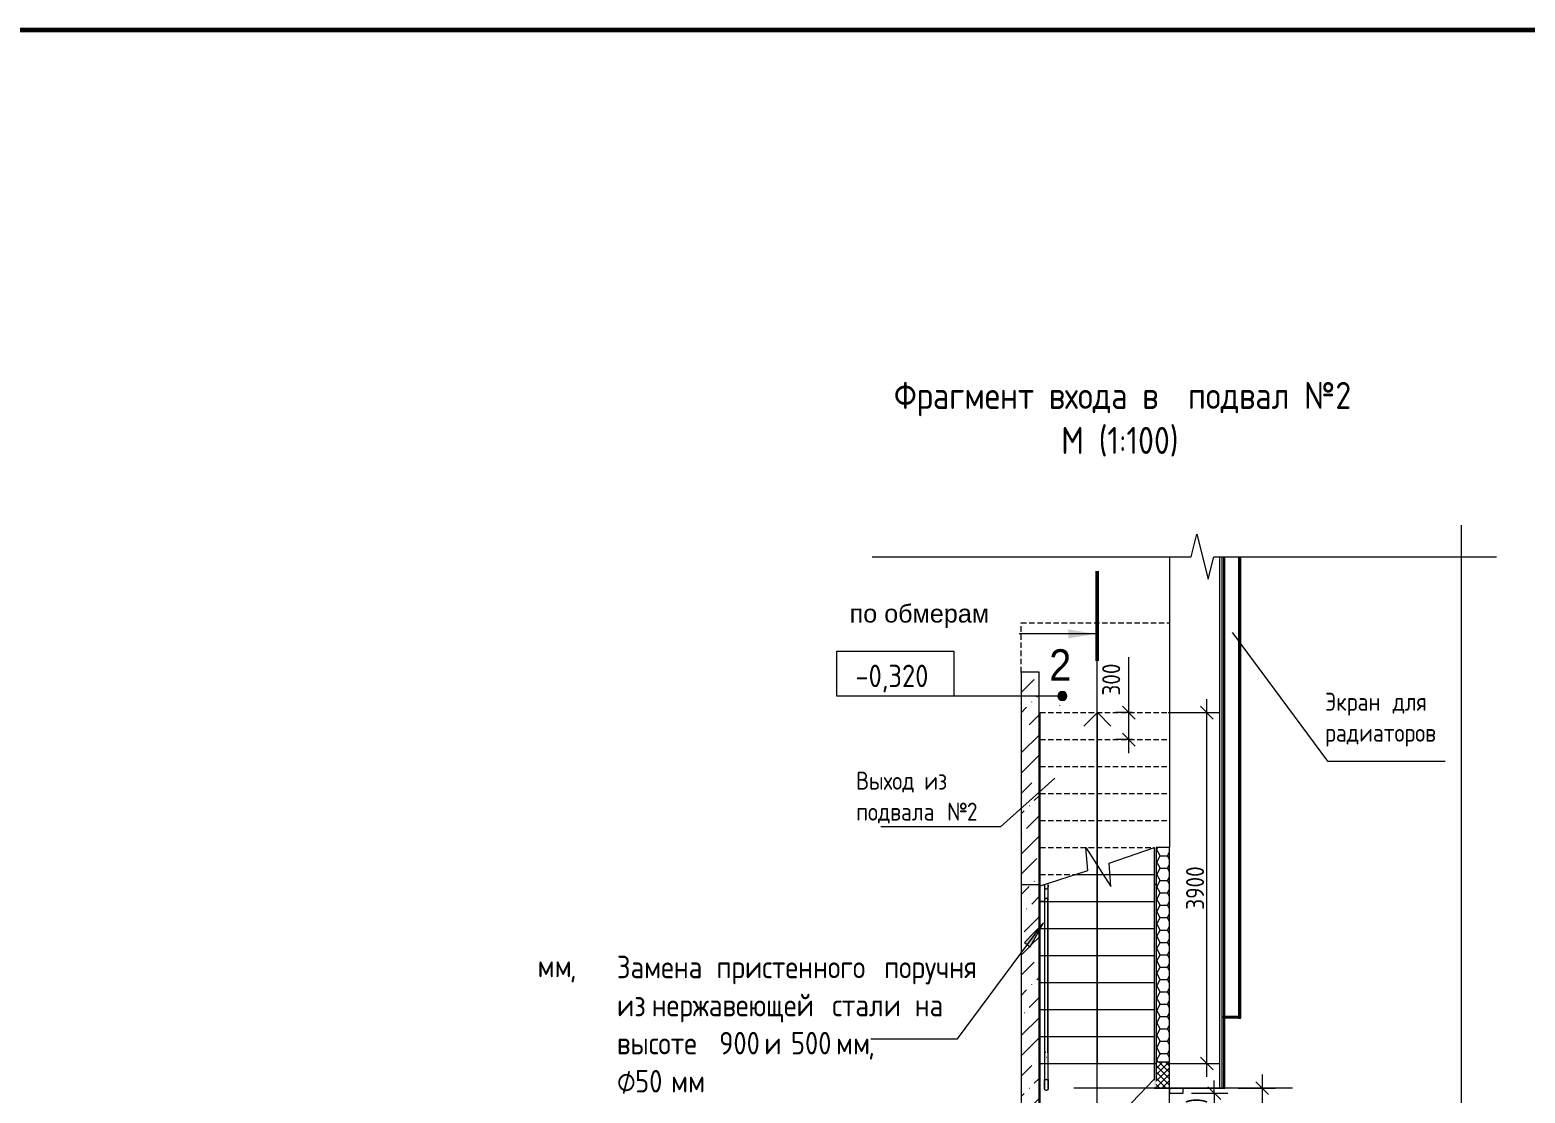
# Model space of a CAD drawing. Header units: millimetres. Extents: x 504091 to 2165846, y 135022 to 442887.
# Drawn here: x 1349805 to 1366422, y 270652 to 282474 of the extents above; entities that cross this region are included whole.
import ezdxf

# ---------------------------------------------------------------- set-up
doc = ezdxf.new("R2010")
doc.units = ezdxf.units.MM
doc.linetypes.add('IMPORT-ADSK_Штриховая_ш3 п1_5 _2_', pattern=[4.5, 3, -1.5])
doc.layers.get('Defpoints').update_dxf_attribs({"color": 255})
for name, color, linetype, lineweight in [('+АР_Вспомогательная', 7, 'Continuous', 9), ('+АР_Выноски', 4, 'Continuous', 9), ('A-ANNO-DIMS', 211, 'Continuous', 9), ('A-DETL', 90, 'Continuous', 9), ('A-DETL-GENF', 92, 'Continuous', 18), ('A-DETL-MEDM', 33, 'Continuous', 9), ('A-DETL-THIN', 151, 'Continuous', 18), ('G-ANNO-SYMB', 111, 'Continuous', 9), ('G-ANNO-TEXT', 231, 'Continuous', 9), ('S-STRS', 31, 'Continuous', 9), ('S-STRS-ANNO', 31, 'Continuous', 18), ('Аннотация', 7, 'Continuous', 9), ('Барболитна входные группы План подвала_dwg', 252, 'Continuous', 9), ('Ограждение', 7, 'Continuous', 18), ('Перекрытие', 7, 'Continuous', 18), ('размеры', 7, 'Continuous', 9), ('Размеры КР', 164, 'Continuous', 9)]:
    doc.layers.add(name, color=color, linetype=linetype, lineweight=lineweight)
doc.layers.add('ВСПОМОГАТЕЛЬНЫЙ', color=52, linetype='Continuous', lineweight=5, plot=False)
doc.styles.add('Arial', font='arial.ttf', dxfattribs={"height": 250})
doc.styles.add('GOST Common', font='GOST_Common.ttf', dxfattribs={"width": 0.9, "height": 350})
doc.styles.add('GOST Common_1', font='GOST_Common.ttf', dxfattribs={"width": 0.9, "height": 250})
doc.styles.add('GOST Common_2', font='GOST_Common.ttf', dxfattribs={"width": 0.9, "height": 200})
doc.styles.add('GOST Common_4', font='GOST_Common.ttf', dxfattribs={"width": 0.9, "height": 200})
doc.styles.add('GOST Common_6', font='GOST_Common.ttf', dxfattribs={"width": 0.9, "height": 200})
doc.styles.get("Standard").update_dxf_attribs({"font": 'arial.ttf'})
doc.dimstyles.new('ADSK_Основной_2_5_мм_Округление_до_10_мм', dxfattribs={"dimscale": 304.8, "dimtxt": 251.428749, "dimasz": 0.463911, "dimexe": 0.492126, "dimexo": 0.492126, "dimgap": 0.098425, "dimtad": 1, "dimdec": 0, "dimrnd": 10, "dimdsep": 46, "dimtxsty": 'GOST Common_1', "dimblk1": 'OBLIQUE', "dimblk2": 'OBLIQUE', "dimsah": 1, "dimcen": 0.09, "dimdle": 0.492126, "dimazin": 2, "dimtfac": 1, "dimtdec": 4, "dimtix": 1, "dimtmove": 0, "dimatfit": 3, "dimfxl": 0, "dimtvp": 1, "dimtolj": 1, "dimtzin": 0, "dimlwd": 20, "dimlwe": 20, "dimarcsym": 0})
doc.dimstyles.new('ADSK_Основной_2_мм', dxfattribs={"dimscale": 304.8, "dimtxt": 201.142999, "dimasz": 0.463911, "dimexe": 0.492126, "dimexo": 0.492126, "dimgap": 0.098425, "dimtad": 1, "dimrnd": 0.01, "dimdsep": 46, "dimtxsty": 'GOST Common_4', "dimblk1": 'OBLIQUE', "dimblk2": 'OBLIQUE', "dimsah": 1, "dimcen": 0.09, "dimdle": 0.492126, "dimazin": 2, "dimtfac": 1, "dimtdec": 4, "dimtix": 1, "dimtmove": 0, "dimatfit": 3, "dimfxl": 0, "dimtvp": 1, "dimtolj": 1, "dimtzin": 0, "dimlwd": 20, "dimlwe": 20, "dimarcsym": 0})

# ---------------------------------------------------------------- blocks, each defined once
blk = doc.blocks.new('Барболитна входные группы План подвала_dwg_Ограждение - Ограждение-7023087-План подвала-498569-2222')
at = {"layer": 'Ограждение', "flags": 128}
blk.add_lwpolyline([(16425, 23643), (16417, 23643), (16417, 25350), (16447, 25364), (16447, 23643), (16440, 23643)], dxfattribs=at)
blk = doc.blocks.new('Барболитна входные группы План подвала_dwg_Тип перил - Перила_Внутренний_-7023091-План подвала-498570-2222')
at = {"layer": 'Ограждение'}
blk.add_line((16430, 23593), (16435, 23593), dxfattribs=at)
at = {"layer": 'Ограждение', "flags": 128}
for points in [[(16452, 23593), (16452, 23631), (16452, 23633), (16452, 23636), (16452, 23638), (16452, 23641), (16452, 23644), (16452, 23647), (16452, 23649), (16452, 23652), (16452, 23655), (16452, 23657), (16452, 23660), (16452, 23662), (16452, 25503), (16452, 25494), (16451, 25486), (16449, 25478), (16447, 25472), (16444, 25466), (16440, 25462), (16436, 25460), (16432, 25459), (16428, 25460), (16425, 25462), (16421, 25466), (16418, 25472), (16416, 25478), (16414, 25486), (16413, 25494), (16412, 25503), (16413, 25508), (16413, 25512)], [(16412, 25503), (16412, 23662), (16412, 23660), (16412, 23658), (16412, 23655), (16412, 23653), (16412, 23650), (16412, 23647), (16412, 23644), (16412, 23642), (16412, 23639), (16412, 23636), (16412, 23633), (16412, 23631), (16412, 23593)], [(16452, 25503), (16452, 25508), (16452, 25512)]]:
    blk.add_lwpolyline(points, dxfattribs=at)
blk = doc.blocks.new('Барболитна входные группы План подвала_dwg_Высотные отметки - Рамка-12095-План подвала-498584-2222')
at = {"layer": 'Аннотация', "flags": 128}
blk.add_lwpolyline([(-6.5, 0), (-6.5, 5), (6.5, 5), (6.5, 0)], close=True, dxfattribs=at)
blk = doc.blocks.new('_Oblique')
at = {"color": 0, "linetype": 'ByBlock', "lineweight": -2}
blk.add_line((-0.5, -0.5), (0.5, 0.5), dxfattribs=at)
blk = doc.blocks.new('*D3021')
at = {"layer": 'A-ANNO-DIMS', "color": 0, "lineweight": 20, "transparency": 16777216}
for p, q in [((1362884, 270832), (1362884, 275032)), ((1362455, 274882), (1363034, 274882)), ((1362455, 270982), (1363034, 270982))]:
    blk.add_line(p, q, dxfattribs=at)
at = {"layer": 'Defpoints', "color": 0, "lineweight": 20, "transparency": 16777216}
for p in [(1362305, 274882), (1362884, 274882), (1362305, 270982)]:
    blk.add_point(p, dxfattribs=at)
at = {"layer": 'A-ANNO-DIMS', "color": 0, "lineweight": 20, "transparency": 16777216, "xscale": 141.4, "yscale": 141.4, "zscale": 141.4}
for p, rotation in [((1362884, 274882), 90), ((1362884, 270982), 270)]:
    blk.add_blockref('_Oblique', p, dxfattribs=dict(at, rotation=rotation))
at = {"layer": 'A-ANNO-DIMS', "color": 0, "transparency": 16777216, "insert": (1362754, 272932), "char_height": 200, "width": 605.47, "attachment_point": 5, "rotation": 90, "style": 'GOST Common_4'}
blk.add_mtext('\\A1;3900', dxfattribs=at)
blk = doc.blocks.new('*D3022')
at = {"layer": 'A-ANNO-DIMS', "color": 0, "lineweight": 20, "transparency": 16777216}
for p, q in [((1362018, 274882), (1362018, 275500)), ((1362056, 274882), (1361868, 274882)), ((1362018, 274432), (1362018, 274882)), ((1362056, 274582), (1361868, 274582))]:
    blk.add_line(p, q, dxfattribs=at)
at = {"layer": 'Defpoints', "color": 0, "lineweight": 20, "transparency": 16777216}
for p in [(1362018, 274882), (1362206, 274882), (1362206, 274582)]:
    blk.add_point(p, dxfattribs=at)
at = {"layer": 'A-ANNO-DIMS', "color": 0, "lineweight": 20, "transparency": 16777216, "xscale": 141.4, "yscale": 141.4, "zscale": 141.4}
for p, rotation in [((1362018, 274882), 90), ((1362018, 274582), 270)]:
    blk.add_blockref('_Oblique', p, dxfattribs=dict(at, rotation=rotation))
at = {"layer": 'A-ANNO-DIMS', "color": 0, "transparency": 16777216, "insert": (1361722, 275072), "char_height": 200, "width": 454.11, "attachment_point": 1, "rotation": 90, "line_spacing_factor": 1.022761, "style": 'GOST Common_4'}
blk.add_mtext('\\A1;300', dxfattribs=at)
blk = doc.blocks.new('*D3023')
at = {"layer": 'Defpoints', "color": 0, "lineweight": 20, "transparency": 16777216}
for p in [(1362564, 270652), (1362512, 269652), (1362968, 269652)]:
    blk.add_point(p, dxfattribs=at)
at = {"layer": 'размеры', "color": 0, "transparency": 16777216}
for p, q in [((1362968, 270652), (1362968, 270793)), ((1362714, 270652), (1363118, 270652)), ((1362968, 270652), (1362968, 269652)), ((1362662, 269652), (1363118, 269652)), ((1362968, 269652), (1362968, 269511))]:
    blk.add_line(p, q, dxfattribs=at)
at = {"layer": 'размеры', "color": 0, "transparency": 16777216, "xscale": 141.4, "yscale": 141.4, "zscale": 141.4}
for p, rotation in [((1362968, 270652), 270), ((1362968, 269652), 90)]:
    blk.add_blockref('_Oblique', p, dxfattribs=dict(at, rotation=rotation))
at = {"layer": 'размеры', "color": 0, "lineweight": 20, "transparency": 16777216, "insert": (1362631, 270152), "char_height": 200, "attachment_point": 5, "rotation": 90, "style": 'GOST Common_6'}
blk.add_mtext('\\A1;1000 \\P(в свету)', dxfattribs=at)
blk = doc.blocks.new('*D3018')
at = {"layer": 'Defpoints', "color": 0, "lineweight": 20, "transparency": 16777216}
for p in [(1363083, 270708), (1363083, 269541), (1363499, 269541)]:
    blk.add_point(p, dxfattribs=at)
at = {"layer": 'размеры', "color": 0, "transparency": 16777216}
for p, q in [((1363233, 270708), (1363649, 270708)), ((1363499, 270858), (1363499, 269391)), ((1363233, 269541), (1363649, 269541))]:
    blk.add_line(p, q, dxfattribs=at)
at = {"layer": 'размеры', "color": 0, "transparency": 16777216, "xscale": 141.4, "yscale": 141.4, "zscale": 141.4}
for p, rotation in [((1363499, 270708), 90), ((1363499, 269541), 270)]:
    blk.add_blockref('_Oblique', p, dxfattribs=dict(at, rotation=rotation))
at = {"layer": 'размеры', "color": 0, "lineweight": 20, "transparency": 16777216, "insert": (1363369, 270124), "char_height": 200, "attachment_point": 5, "rotation": 90, "style": 'GOST Common_6'}
blk.add_mtext('\\A1;1170', dxfattribs=at)
blk = doc.blocks.new('Барболитна входные группы План подвала_dwg_Тип верхнего поручня - D40 шаг 200-16091-План подвала-498551-1')
at = {"layer": 'Ограждение', "flags": 128}
for points in [[(0, 20), (4, 20), (8, 20), (12, 20), (16, 20), (20, 20), (24, 20), (28, 20), (31, 20), (35, 20), (39, 20), (43, 20), (46, 20), (50, 20), (53, 20), (56, 20), (60, 20), (63, 20), (66, 20), (69, 20), (72, 20), (74, 20), (77, 20), (80, 20), (82, 20), (84, 20), (86, 20), (88, 20), (90, 20), (92, 20), (93, 20), (95, 20), (96, 20), (97, 20), (98, 20), (99, 20), (99, 20), (100, 20), (100, 20), (100, 20), (100, 20), (100, 20), (100, 20), (99, 20), (99, 20), (98, 20), (97, 20), (96, 20), (95, 20), (94, 20), (92, 20), (90, 20), (89, 20), (87, 20), (85, 20), (83, 20), (80, 20), (78, 20), (75, 20), (72, 20), (70, 20), (67, 20), (64, 20), (61, 20), (57, 20), (54, 20), (51, 20), (47, 20), (44, 20), (40, 20), (36, 20), (32, 20), (29, 20), (25, 20), (21, 20), (17, 20), (13, 20), (9, 20), (5, 20), (1, 20)], [(0, -20), (4, -20), (8, -20), (12, -20), (16, -20), (20, -20), (24, -20), (28, -20), (31, -20), (35, -20), (39, -20), (43, -20), (46, -20), (50, -20), (53, -20), (56, -20), (60, -20), (63, -20), (66, -20), (69, -20), (72, -20), (74, -20), (77, -20), (80, -20), (82, -20), (84, -20), (86, -20), (88, -20), (90, -20), (92, -20), (93, -20), (95, -20), (96, -20), (97, -20), (98, -20), (99, -20), (99, -20), (100, -20), (100, -20), (100, -20), (100, -20), (100, -20), (100, -20), (99, -20), (99, -20), (98, -20), (97, -20), (96, -20), (95, -20), (94, -20), (92, -20), (90, -20), (89, -20), (87, -20), (85, -20), (83, -20), (80, -20), (78, -20), (75, -20), (72, -20), (70, -20), (67, -20), (64, -20), (61, -20), (57, -20), (54, -20), (51, -20), (47, -20), (44, -20), (40, -20), (36, -20), (32, -20), (29, -20), (25, -20), (21, -20), (17, -20), (13, -20), (9, -20), (5, -20), (1, -20)]]:
    blk.add_lwpolyline(points, close=True, dxfattribs=at)
for points in [[(0, 2), (0, 0), (0, -2)], [(100, 20), (101, 20), (102, 20), (102, 20), (103, 20), (104, 20), (105, 19), (106, 19), (106, 19), (107, 19), (108, 18), (109, 18), (109, 18), (110, 17), (111, 17), (111, 17), (112, 16), (113, 16), (113, 15), (114, 14), (114, 14), (115, 13), (115, 13), (116, 12), (116, 11), (117, 11), (117, 10), (118, 9), (118, 9), (118, 8), (119, 7), (119, 6), (119, 6), (119, 5), (120, 4), (120, 3), (120, 3), (120, 2), (120, 1), (120, 0), (120, 0), (120, -1), (120, -2), (120, -2), (120, -3), (120, -4), (119, -5), (119, -6), (119, -6), (119, -7), (118, -8), (118, -9), (118, -9), (117, -10), (117, -11), (117, -11), (116, -12), (116, -13), (115, -13), (114, -14), (114, -14), (113, -15), (113, -15), (112, -16), (111, -16), (111, -17), (110, -17), (109, -18), (109, -18), (108, -18), (107, -19), (106, -19), (106, -19), (105, -19), (104, -20), (103, -20), (103, -20), (102, -20), (101, -20), (100, -20), (100, -20)]]:
    blk.add_lwpolyline(points, dxfattribs=at)

msp = doc.modelspace()

# ---------------------------------------------------------------- hatches: boundary and pattern name
at = {"layer": 'A-DETL-GENF'}
for color, points in [(150, [(1363250.2134, 272971.7686), (1363250.2134, 276615.603), (1363238.2134, 276615.603), (1363238.2134, 272971.7686)]), (150, [(1363263.1407, 272971.7686), (1363263.1407, 276615.603), (1363251.1407, 276615.603), (1363251.1407, 272971.7686)]), (250, [(1361280.42, 275015.7614), (1361293.361, 275017.4651), (1361305.42, 275022.4601), (1361315.7753, 275030.406), (1361323.7213, 275040.7614), (1361328.7163, 275052.8204), (1361330.42, 275065.7614), (1361328.7163, 275078.7023), (1361323.7213, 275090.7614), (1361315.7753, 275101.1167), (1361305.42, 275109.0626), (1361293.361, 275114.0576), (1361280.42, 275115.7614), (1361267.4791, 275114.0576), (1361255.42, 275109.0626), (1361245.0647, 275101.1167), (1361237.1187, 275090.7614), (1361232.1237, 275078.7023), (1361230.42, 275065.7614), (1361232.1237, 275052.8204), (1361237.1187, 275040.7614), (1361245.0647, 275030.406), (1361255.42, 275022.4601), (1361267.4791, 275017.4651)]), (251, [(1362321.1407, 272971.7686), (1362321.1407, 273381.9974), (1362301.1407, 273381.9974), (1362301.1407, 272971.7686)]), (150, [(1363250.2134, 271485.7904), (1363250.2134, 272971.7686), (1363238.2134, 272971.7686), (1363238.2134, 271485.7904)]), (150, [(1363263.1407, 271485.7904), (1363263.1407, 272971.7686), (1363251.1407, 272971.7686), (1363251.1407, 271485.7904)]), (250, [(1360921.5349, 272278.8797), (1361068.5024, 272543.3801), (1360858.085, 272325.9303)]), (150, [(1363083.1407, 271490.7904), (1363238.2134, 271490.7904), (1363238.2134, 271502.7904), (1363083.1407, 271502.7904)])]:
    msp.add_hatch(color=color, dxfattribs=at).paths.add_polyline_path(points)
at = {"layer": 'A-DETL-GENF', "lineweight": 9}
h = msp.add_hatch(dxfattribs=at)
h.set_pattern_fill('FP12_25', style=0, pattern_type=2)
h.set_pattern_definition([(45, (1413921.76, 270059.38), (84.18955, 308.69595), [396.875, -79.375, 3.353, -76.022])])
h.paths.add_polyline_path([(1361021.1407, 272971.7686), (1361021.1407, 275331.9974), (1360821.1407, 275331.9974), (1360821.1407, 272971.7686)])
h = msp.add_hatch(dxfattribs=at)
h.set_pattern_fill('FP12_27', style=0, pattern_type=2)
h.set_pattern_definition([(0, (1413921.76, 270059.376), (119.062, 68.741), [79.375, -158.75]), (120, (1413921.76, 270059.376), (-119.06245, 68.74022), [79.375, -158.75]), (60, (1413921.76, 270059.376), (-0.00045, 137.48122), [0, -158.75, 79.375, 0]), (60, (1413921.76, 270059.376), (-0.00045, 137.48122), [-238.125, 0, 0])])
h.paths.add_polyline_path([(1362471.1407, 270997.1231), (1362471.1407, 273381.9974), (1362321.1407, 273381.9974), (1362321.1407, 270997.1231)])
h = msp.add_hatch(dxfattribs=at)
h.set_pattern_fill('FP12_24', style=0, pattern_type=2)
h.set_pattern_definition([(45, (1413921.76, 270059.38), (84.19025, 308.69666), [396.875, -79.375, 3.353, -76.022])])
h.paths.add_polyline_path([(1360821.1407, 268071.9974), (1361021.1407, 268071.9974), (1361021.1407, 269404.4724), (1360821.1407, 269404.4724), (1360821.1407, 268221.9974)])
h.paths.add_polyline_path([(1361021.1407, 269544.4724), (1361021.1407, 272458.1423), (1360921.5349, 272278.8797), (1360858.7864, 272326.6551), (1361021.1407, 272494.4355), (1361021.1407, 272971.7686), (1360821.1407, 272971.7686), (1360821.1407, 269544.4724)])
at = {"layer": 'A-DETL-GENF'}
h = msp.add_hatch(color=251, dxfattribs=at)
h.paths.add_polyline_path([(1362321.1407, 268221.9974), (1362321.1407, 269540.9724), (1362301.1407, 269540.9724), (1362301.1407, 268221.9974)])
h.paths.add_polyline_path([(1362301.1407, 270707.9724), (1362321.1407, 270707.9724), (1362321.1407, 272971.7686), (1362301.1407, 272971.7686), (1362301.1407, 270997.1231)])
at = {"layer": 'A-DETL-GENF', "lineweight": 9}
h = msp.add_hatch(dxfattribs=at)
h.set_pattern_fill('FP12_28', style=0, pattern_type=2)
h.set_pattern_definition([(45, (1413921.76, 270059.376), (-35.35534, 35.35534), []), (135, (1413921.76, 270059.376), (-35.35534, -35.35534), [])])
h.paths.add_polyline_path([(1362471.1407, 270707.9724), (1362471.1407, 270997.1231), (1362321.1407, 270997.1231), (1362321.1407, 270707.9724)])

# ---------------------------------------------------------------- linework, layer by layer
at = {"layer": '+АР_Вспомогательная', "color": 7, "linetype": 'Continuous', "ltscale": 50}
for points in [[(1359164.7164, 276615.603), (1362711.5638, 276615.603), (1362774.0638, 276865.603), (1362899.0638, 276365.603), (1362961.5638, 276615.603), (1366102.3595, 276615.603)], [(1365711.2112, 276965.9105), (1365711.2112, 267834.1216), (1365961.2112, 267771.6216), (1365461.2112, 267646.6216), (1365711.2112, 267584.1216), (1365711.2112, 266267.2111)], [(1361030.8942, 272955.4855), (1361560.9528, 273127.6277), (1361540.145, 273384.4804), (1361818.6084, 272950.7948), (1361797.8006, 273207.6475), (1362304.7871, 273382.9049)]]:
    msp.add_lwpolyline(points, dxfattribs=at)
at = {"layer": '+АР_Выноски', "color": 7, "linetype": 'Continuous', "ltscale": 100}
msp.add_line((1361645.0001, 275757.7894), (1360800.5601, 275757.7894), dxfattribs=at)
at = {"layer": '+АР_Выноски', "color": 7, "linetype": 'Continuous', "ltscale": 100, "const_width": 40}
msp.add_lwpolyline([(1361665.0001, 275457.7894), (1361665.0001, 276457.7894)], dxfattribs=at)
at = {"layer": '+АР_Выноски', "color": 7, "linetype": 'Continuous', "ltscale": 100}
msp.add_solid([(1361645.0001, 275757.7894), (1361344.55, 275808.0674), (1361344.55, 275707.5114)], dxfattribs=at)
at = {"layer": 'A-DETL', "color": 18, "true_color": 0x000000}
for p, q in [((1363051.1407, 276615.603), (1363051.1407, 270707.9724)), ((1363071.1407, 276615.603), (1363071.1407, 270707.9724)), ((1363081.1407, 270707.9724), (1363081.1407, 276615.603)), ((1363083.1407, 271502.7904), (1363083.1407, 276615.603)), ((1361280.42, 275065.7614), (1359421.3253, 275065.7614)), ((1361031.1407, 273381.9974), (1361021.1407, 273381.9974)), ((1361031.1407, 272504.7697), (1361031.1407, 273381.9974)), ((1361081.1407, 272781.9974), (1361031.1407, 272781.9974)), ((1361031.1407, 269544.4724), (1361031.1407, 272476.1395)), ((1363083.1407, 270707.9724), (1363083.1407, 271490.7904)), ((1363031.1407, 270707.9724), (1363083.1407, 270707.9724))]:
    msp.add_line(p, q, dxfattribs=at)
at = {"layer": 'A-DETL', "color": 18, "lineweight": 18, "true_color": 0x000000}
for p, q in [((1363167.035, 275775.1452), (1363238.2134, 275679.0209)), ((1363250.2134, 275662.8153), (1363251.1407, 275661.563)), ((1363263.1407, 275645.3573), (1364227.0177, 274343.6701)), ((1364227.0177, 274343.6701), (1365532.5563, 274343.6701)), ((1361194.073, 274155.2512), (1360590.4381, 273612.7466)), ((1360190.0506, 273612.7466), (1359261.0337, 273612.7466)), ((1360590.4381, 273612.7466), (1360190.0506, 273612.7466)), ((1360112.4545, 271254.1049), (1361062.9219, 272533.8185)), ((1359151.5561, 271254.1049), (1359419.0472, 271254.1049)), ((1359419.0472, 271254.1049), (1360112.4545, 271254.1049)), ((1362301.1407, 270805.8179), (1361066.1407, 269525.9264)), ((1362471.1407, 269454.4724), (1362471.1407, 270794.4724))]:
    msp.add_line(p, q, dxfattribs=at)
at = {"layer": 'A-DETL'}
for centre, start, end in [((1361280.42, 275065.7614), 129.15102765, 130.90909091), ((1361280.42, 274998.1393), 129.15102765, 130.90909091), ((1361280.42, 275065.7614), 229.09090909, 230.84897235), ((1361280.42, 275065.7614), 96.35866707, 99.86294277), ((1361280.42, 274998.1393), 96.35866707, 99.86294277), ((1361280.42, 275065.7614), 260.13705723, 263.64133293), ((1361280.42, 274998.1393), 65.45454546, 67.31415081), ((1361280.42, 275065.7614), 292.68584919, 294.54545454), ((1361280.42, 274998.1393), 229.09090909, 230.84897235)]:
    msp.add_arc(centre, 50, start, end, dxfattribs=at)
at = {"layer": 'A-DETL-MEDM', "color": 18, "true_color": 0x000000}
for p, q in [((1362471.1407, 276615.603), (1362471.1407, 273381.9974)), ((1363031.1407, 270707.9724), (1363031.1407, 276615.603)), ((1363071.1407, 271490.7904), (1363071.1407, 271502.7904)), ((1363071.1407, 271502.7904), (1363083.1407, 271502.7904)), ((1363083.1407, 271490.7904), (1363071.1407, 271490.7904)), ((1361669.7157, 270981.9974), (1362321.1407, 270981.9974)), ((1362471.1407, 270707.9724), (1363031.1407, 270707.9724))]:
    msp.add_line(p, q, dxfattribs=at)
at = {"layer": 'A-DETL-THIN', "color": 18, "true_color": 0x000000}
for p, q in [((1363238.2134, 276615.603), (1363238.2134, 272971.7686)), ((1363250.2134, 272971.7686), (1363250.2134, 276615.603)), ((1363251.1407, 276615.603), (1363251.1407, 272971.7686)), ((1363263.1407, 272971.7686), (1363263.1407, 276615.603)), ((1361021.1407, 275331.9974), (1360821.1407, 275331.9974)), ((1360821.1407, 275331.9974), (1360821.1407, 272971.7686)), ((1361021.1407, 272971.7686), (1361021.1407, 275331.9974)), ((1362301.1407, 273381.9974), (1362301.1407, 272971.7686)), ((1362471.1407, 273381.9974), (1362321.1407, 273381.9974)), ((1362321.1407, 273381.9974), (1362321.1407, 270997.1231)), ((1362471.1407, 270997.1231), (1362471.1407, 273381.9974)), ((1360821.1407, 272971.7686), (1360821.1407, 269544.4724)), ((1360821.1407, 272971.7686), (1361021.1407, 272971.7686)), ((1361021.1407, 272494.4355), (1361021.1407, 272971.7686)), ((1362301.1407, 272971.7686), (1362301.1407, 270794.4724)), ((1362321.1407, 272971.7686), (1362301.1407, 272971.7686)), ((1363250.2134, 272971.7686), (1363238.2134, 272971.7686)), ((1363238.2134, 272971.7686), (1363238.2134, 271502.7904)), ((1363250.2134, 271485.7904), (1363250.2134, 272971.7686)), ((1363263.1407, 272971.7686), (1363251.1407, 272971.7686)), ((1363251.1407, 272971.7686), (1363251.1407, 271485.7904)), ((1363263.1407, 271485.7904), (1363263.1407, 272971.7686)), ((1361068.5024, 272543.3801), (1360858.085, 272325.9303)), ((1360921.5349, 272278.8797), (1361068.5024, 272543.3801)), ((1361021.1407, 269544.4724), (1361021.1407, 272458.1423)), ((1360858.085, 272325.9303), (1360921.5349, 272278.8797)), ((1363238.2134, 271502.7904), (1363083.1407, 271502.7904)), ((1363083.1407, 271502.7904), (1363083.1407, 271490.7904)), ((1363083.1407, 271490.7904), (1363238.2134, 271490.7904)), ((1363238.2134, 271490.7904), (1363238.2134, 271502.7904)), ((1363238.2134, 271490.7904), (1363238.2134, 271485.7904)), ((1363238.2134, 271485.7904), (1363250.2134, 271485.7904)), ((1363251.1407, 271485.7904), (1363263.1407, 271485.7904)), ((1362471.1407, 270997.1231), (1362321.1407, 270997.1231)), ((1362321.1407, 270997.1231), (1362321.1407, 270794.4724)), ((1362471.1407, 270794.4724), (1362471.1407, 270997.1231)), ((1362301.1407, 270707.9724), (1362321.1407, 270707.9724)), ((1362321.1407, 270707.9724), (1362471.1407, 270707.9724))]:
    msp.add_line(p, q, dxfattribs=at)
at = {"layer": 'A-DETL-THIN'}
for start, end in [(0, 180), (180, 0)]:
    msp.add_arc((1361280.42, 275065.7614), 50, start, end, dxfattribs=at)
at = {"layer": 'G-ANNO-SYMB', "color": 18, "lineweight": 20, "true_color": 0x000000}
msp.add_line((1361665.0001, 267352.8), (1361665.0001, 275989.3935), dxfattribs=at)
at = {"layer": 'S-STRS', "color": 18, "linetype": 'IMPORT-ADSK_Штриховая_ш3 п1_5 _2_', "ltscale": 20, "true_color": 0x000000}
for p, q in [((1360821.1407, 275881.9974), (1362471.1407, 275881.9974)), ((1360821.1407, 275331.9974), (1360821.1407, 275881.9974)), ((1361031.1407, 274881.9974), (1362471.1407, 274881.9974)), ((1361031.1407, 274581.9974), (1362471.1407, 274581.9974)), ((1361031.1407, 274281.9974), (1362471.1407, 274281.9974)), ((1361031.1407, 273981.9974), (1362471.1407, 273981.9974)), ((1361031.1407, 273681.9974), (1362471.1407, 273681.9974)), ((1361031.1407, 273381.9974), (1362301.1407, 273381.9974)), ((1361031.1407, 273081.9974), (1361420.7708, 273081.9974))]:
    msp.add_line(p, q, dxfattribs=at)
at = {"layer": 'S-STRS', "color": 18, "true_color": 0x000000}
for p, q in [((1361031.1407, 274581.9974), (1361031.1407, 274881.9974)), ((1361031.1407, 274281.9974), (1361031.1407, 274581.9974)), ((1361031.1407, 273981.9974), (1361031.1407, 274281.9974)), ((1361031.1407, 273681.9974), (1361031.1407, 273981.9974)), ((1361031.1407, 273381.9974), (1361031.1407, 273681.9974)), ((1361031.1407, 273081.9974), (1361031.1407, 273381.9974)), ((1361031.1407, 272781.9974), (1361031.1407, 273081.9974)), ((1361420.7708, 273081.9974), (1362301.1407, 273081.9974)), ((1361031.1407, 272504.7697), (1361031.1407, 272781.9974)), ((1361031.1407, 272781.9974), (1362301.1407, 272781.9974)), ((1361031.1407, 272781.9974), (1362301.1407, 272781.9974)), ((1361031.1407, 272181.9974), (1361031.1407, 272476.1395)), ((1361034.3956, 272481.9974), (1362301.1407, 272481.9974)), ((1361034.3956, 272481.9974), (1362301.1407, 272481.9974)), ((1361031.1407, 271881.9974), (1361031.1407, 272181.9974)), ((1361031.1407, 272181.9974), (1362301.1407, 272181.9974)), ((1361031.1407, 272181.9974), (1362301.1407, 272181.9974)), ((1361031.1407, 271581.9974), (1361031.1407, 271881.9974)), ((1361031.1407, 271881.9974), (1362301.1407, 271881.9974)), ((1361031.1407, 271881.9974), (1362301.1407, 271881.9974)), ((1361031.1407, 271281.9974), (1361031.1407, 271581.9974)), ((1361031.1407, 271581.9974), (1362301.1407, 271581.9974)), ((1361031.1407, 271581.9974), (1362301.1407, 271581.9974)), ((1361031.1407, 270981.9974), (1361031.1407, 271281.9974)), ((1361031.1407, 271281.9974), (1362301.1407, 271281.9974)), ((1361031.1407, 271281.9974), (1362301.1407, 271281.9974)), ((1361031.1407, 270981.9974), (1362301.1407, 270981.9974)), ((1361031.1407, 270981.9974), (1362301.1407, 270981.9974))]:
    msp.add_line(p, q, dxfattribs=at)
at = {"layer": 'S-STRS-ANNO', "color": 18, "true_color": 0x000000}
for p, q in [((1361668.2845, 274881.9974), (1361518.2845, 274731.9974)), ((1361668.2845, 274581.9974), (1361668.2845, 274881.9974)), ((1361668.2845, 274881.9974), (1361818.2845, 274731.9974)), ((1361668.2845, 274281.9974), (1361668.2845, 274581.9974)), ((1361668.2845, 273981.9974), (1361668.2845, 274281.9974)), ((1361668.2845, 273681.9974), (1361668.2845, 273981.9974)), ((1361668.2845, 273381.9974), (1361668.2845, 273681.9974)), ((1361668.2845, 273081.9974), (1361668.2845, 273381.9974)), ((1361668.2845, 272781.9974), (1361668.2845, 273081.9974)), ((1361668.2845, 272481.9974), (1361668.2845, 272781.9974)), ((1361668.2845, 272181.9974), (1361668.2845, 272481.9974)), ((1361668.2845, 271881.9974), (1361668.2845, 272181.9974)), ((1361668.2845, 271581.9974), (1361668.2845, 271881.9974)), ((1361668.2845, 271281.9974), (1361668.2845, 271581.9974)), ((1361668.2845, 270981.9974), (1361668.2845, 271281.9974))]:
    msp.add_line(p, q, dxfattribs=at)
at = {"layer": 'ВСПОМОГАТЕЛЬНЫЙ', "color": 6}
msp.add_line((1363837.4258, 270707.9724), (1361405.2843, 270707.9724), dxfattribs=at)
at = {"layer": 'Ограждение', "flags": 128}
msp.add_lwpolyline([(1361121.0866, 270840.302), (1361121.0866, 270863.0113), (1361121.1407, 272826.1927), (1361081.1407, 272807.5403), (1361081.0866, 270863.0113), (1361081.0866, 270840.302), (1361081.0866, 270802.3117), (1361121.0866, 270802.3117)], close=True, dxfattribs=at)
at = {"layer": 'Перекрытие'}
msp.add_lwpolyline([(1362621.1407, 270651.9724), (1362621.1407, 270707.9724), (1362471.0341, 270707.9724), (1362471.1407, 270651.9724)], close=True, dxfattribs=at)
at = {"layer": 'Размеры КР', "color": 1, "lineweight": 60}
msp.add_lwpolyline([(1331263.6589, 282473.5457), (1383846.3793, 282473.5457), (1383846.3793, 199677.5861), (1331263.6589, 199677.5861)], close=True, dxfattribs=at)

# ---------------------------------------------------------------- block references
at = {"layer": 'Барболитна входные группы План подвала_dwg', "color": 250, "lineweight": 18, "xscale": 99.99999999999993, "yscale": 99.99999999999993, "zscale": 99.99999999999993}
msp.add_blockref('Барболитна входные группы План подвала_dwg_Высотные отметки - Рамка-12095-План подвала-498584-2222', (1359421.3253, 275065.7614), dxfattribs=at)
at = {"layer": 'Барболитна входные группы План подвала_dwg', "color": 7}
for name in ['Барболитна входные группы План подвала_dwg_Тип перил - Перила_Внутренний_-7023091-План подвала-498570-2222', 'Барболитна входные группы План подвала_dwg_Ограждение - Ограждение-7023087-План подвала-498569-2222']:
    msp.add_blockref(name, (1344668.7439, 247459.4724), dxfattribs=at)
at = {"layer": 'Барболитна входные группы План подвала_dwg', "color": 7, "rotation": 269.9999999999998}
msp.add_blockref('Барболитна входные группы План подвала_dwg_Тип верхнего поручня - D40 шаг 200-16091-План подвала-498551-1', (1361101.0866, 270802.3117), dxfattribs=at)

# ---------------------------------------------------------------- texts
at = {"layer": '+АР_Выноски', "color": 7, "linetype": 'Continuous', "ltscale": 100, "style": 'Arial', "width": 0.9}
msp.add_text('2', height=350, dxfattribs=at).set_placement((1361133.0782, 275236.712))
at = {"layer": 'G-ANNO-TEXT', "color": 7, "attachment_point": 1}
for s, insert, char_height, width, style in [('\\pi781.40936;Фрагмент входа в  подвал №2\\P\\pi2640.31846;М (1:100)', (1358625.3848, 278559.1132), 300, 6507.091456, 'GOST Common_1'), ('-0,320', (1358979.4767, 275415.5957), 250, 1067.84775, 'GOST Common_1'), ('Экран', (1364199.0142, 275103.2715), 200, 829.746562, 'GOST Common'), ('для', (1364949.108, 275103.2715), 200, 461.772, 'GOST Common'), ('радиаторов', (1364199.0142, 274759.3132), 200, 1666.708312, 'GOST Common'), ('Выход', (1358986.7498, 274225.5059), 200, 836.96175, 'GOST Common'), ('из', (1359742.7967, 274225.5059), 200, 303.037875, 'GOST Common'), ('\\fGOST Common|b0|i0|c204|p34|;\\W.9;№', (1359998.7811, 273881.5475), 200, 266.961937, 'GOST Common'), ('\\fGOST Common|b0|i0|c204|p34|;\\W.9;2', (1360219.0467, 273881.5475), 200, 158.734125, 'GOST Common'), ('подвала', (1358986.7498, 273881.5475), 200, 1147.214813, 'GOST Common'), ('мм', (1355447.5648, 272190.5401), 250, 432.91125, 'GOST Common_1'), ('Замена', (1356328.4911, 272179.1049), 250, 1248.227437, 'GOST Common_1'), ('пристенного', (1357435.7724, 272179.1049), 250, 2164.55625, 'GOST Common_1'), ('поручня', (1359299.1005, 272179.1049), 250, 1363.670437, 'GOST Common_1'), (', ', (1355804.7523, 272190.5401), 250, 187.594875, 'GOST Common_1'), ('из', (1356328.4911, 271755.7716), 250, 375.18975, 'GOST Common_1'), ('нержавеющей', (1356715.4443, 271755.7716), 250, 2337.72075, 'GOST Common_1'), ('стали', (1358721.6474, 271755.7716), 250, 1017.341437, 'GOST Common_1'), ('на', (1359638.4286, 271755.7716), 250, 411.265687, 'GOST Common_1'), ('высоте', (1356328.4911, 271332.4383), 250, 1212.1515, 'GOST Common_1'), (' 900 ', (1357328.6161, 271332.4383), 250, 772.025062, 'GOST Common_1'), ('\\fGOST Common|b0|i0|c204|p34|;\\W.9;и', (1357965.6005, 271332.4383), 250, 194.810063, 'GOST Common_1'), (' 500 ', (1358126.3349, 271332.4383), 250, 772.025062, 'GOST Common_1'), ('мм', (1358763.3193, 271332.4383), 250, 432.91125, 'GOST Common_1'), (', ', (1359120.5068, 271332.4383), 250, 187.594875, 'GOST Common_1'), ('\\fGOST Common|b0|i0|c254|p34|;\\W.9;⌀', (1356328.4911, 270909.1049), 250, 245.316375, 'GOST Common_2'), ('50 ', (1356530.8974, 270909.1049), 250, 483.417562, 'GOST Common_1'), ('мм', (1356929.7568, 270909.1049), 250, 432.91125, 'GOST Common_1')]:
    msp.add_mtext(s, dxfattribs=dict(at, insert=insert, char_height=char_height, width=width, style=style))
at = {"layer": 'ВСПОМОГАТЕЛЬНЫЙ', "color": 6, "insert": (1358914.9737, 276084.2023), "char_height": 200, "attachment_point": 1}
msp.add_mtext_dynamic_manual_height_columns('по обмерам', width=1901.263189, gutter_width=1, heights=[0], dxfattribs=at)

# ---------------------------------------------------------------- dimensions: what is measured, and where the dimension line sits
at = {"layer": 'A-ANNO-DIMS', "color": 18, "true_color": 0x000000}
dim = msp.add_linear_dim(base=(1362018.4913, 274881.9974), p1=(1362205.8745, 274581.9974), p2=(1362205.8745, 274881.9974), angle=90, dimstyle='ADSK_Основной_2_мм', override={"dimpost": '<>', "dimfxl": 4500}, dxfattribs=at)
dim.commit()
dim.dimension.update_dxf_attribs({"geometry": '*D3022', "text_midpoint": (1362018.4913, 275299.1299), "dimtype": 160})
dim = msp.add_linear_dim(base=(1362883.7335, 274881.9974), p1=(1362305.4282, 270981.9974), p2=(1362305.4282, 274881.9974), angle=90, dimstyle='ADSK_Основной_2_мм', override={"dimpost": '<>', "dimfxl": 3900}, dxfattribs=at)
dim.commit()
dim.dimension.update_dxf_attribs({"geometry": '*D3021', "text_midpoint": (1362753.7335, 272931.9974)})
at = {"layer": 'размеры', "lineweight": 20}
dim = msp.add_linear_dim(base=(1362967.5692, 269651.9724), p1=(1362563.9785, 270651.9724), p2=(1362512.2364, 269651.9724), angle=90, text='1000 \\P(в свету)', dimstyle='ADSK_Основной_2_5_мм_Округление_до_10_мм', override={"dimtxt": 230, "dimpost": '<>', "dimtxsty": 'GOST Common_6', "dimfxl": 1618.654565, "dimlwd": 65535, "dimlwe": 65535}, dxfattribs=at)
dim.commit()
dim.dimension.update_dxf_attribs({"geometry": '*D3023', "text_midpoint": (1362630.9026, 270151.9724)})
dim = msp.add_linear_dim(base=(1363499.3107, 269540.9724), p1=(1363083.1407, 270707.9724), p2=(1363083.1407, 269540.9724), angle=90, dimstyle='ADSK_Основной_2_5_мм_Округление_до_10_мм', override={"dimtxt": 230, "dimpost": '<>', "dimtxsty": 'GOST Common_6', "dimfxl": 1618.654565, "dimlwd": 65535, "dimlwe": 65535}, dxfattribs=at)
dim.commit()
dim.dimension.update_dxf_attribs({"geometry": '*D3018', "text_midpoint": (1363369.3107, 270124.4724)})

doc.saveas('drawing.dxf')
